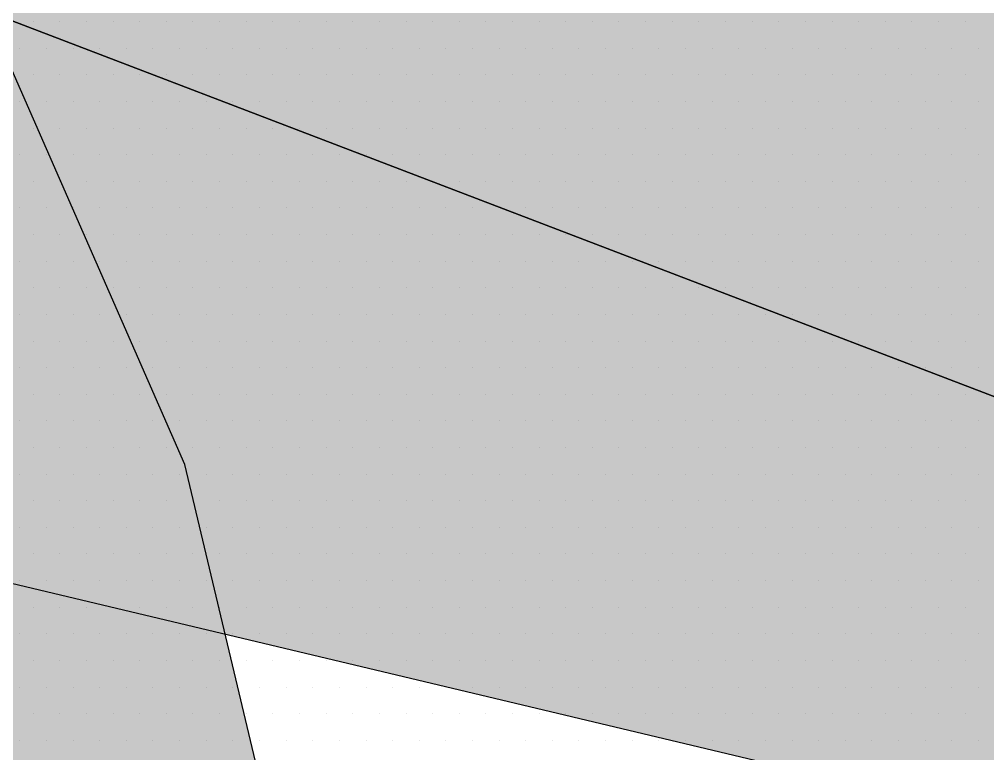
# Paper-space layout 'Layout1' of a CAD drawing. Extents: x -43 to 2298, y -18 to 768.
# Drawn here: x 1864.711 to 1866.713, y 30.213 to 31.731 of the extents above; entities that cross this region are included whole.
import ezdxf

# ---------------------------------------------------------------- set-up
doc = ezdxf.new("R2010")
doc.units = 0
doc.header["$LTSCALE"] = 2
doc.linetypes.add('CACHEX2', pattern=[0.75, 0.5, -0.25])
doc.layers.add('CARTOUCHE', color=7, linetype='Continuous')
doc.layers.add('LOGO', color=7, linetype='Continuous')

# ---------------------------------------------------------------- blocks, each defined once
blk = doc.blocks.new('A$C715108E3')
at = {"layer": 'LOGO', "color": 131}
for p, q in [((-4.929, -13.3309), (-4.929, -13.3309)), ((-4.8369, -13.3309), (-4.8369, -13.3309)), ((-4.7449, -13.3309), (-4.7449, -13.3309)), ((-4.6537, -13.3309), (-4.6537, -13.3309)), ((-4.562, -13.3309), (-4.562, -13.3309)), ((-4.47, -13.3309), (-4.47, -13.3309)), ((-4.3783, -13.3309), (-4.3783, -13.3309)), ((-4.2867, -13.3309), (-4.2867, -13.3309)), ((-4.1947, -13.3309), (-4.1947, -13.3309)), ((-4.1036, -13.3309), (-4.1036, -13.3309)), ((-4.0116, -13.3309), (-4.0116, -13.3309)), ((-3.9196, -13.3309), (-3.9196, -13.3309)), ((-3.8283, -13.3309), (-3.8283, -13.3309)), ((-3.7363, -13.3309), (-3.7363, -13.3309)), ((-3.6444, -13.3309), (-3.6444, -13.3309)), ((-3.5526, -13.3309), (-3.5526, -13.3309)), ((-3.4611, -13.3309), (-3.4611, -13.3309)), ((-3.3693, -13.3309), (-3.3693, -13.3309)), ((-3.2775, -13.3309), (-3.2775, -13.3309)), ((-3.186, -13.3309), (-3.186, -13.3309)), ((-3.0942, -13.3309), (-3.0942, -13.3309)), ((-3.0024, -13.3309), (-3.0024, -13.3309)), ((-2.9109, -13.3309), (-2.9109, -13.3309)), ((-2.8191, -13.3309), (-2.8191, -13.3309)), ((-2.727, -13.3309), (-2.727, -13.3309)), ((-2.6358, -13.3309), (-2.6358, -13.3309)), ((-2.5439, -13.3309), (-2.5439, -13.3309)), ((-2.4519, -13.3309), (-2.4519, -13.3309)), ((-2.3599, -13.3309), (-2.3599, -13.3309)), ((-2.2686, -13.3309), (-2.2686, -13.3309)), ((-2.1766, -13.3309), (-2.1766, -13.3309)), ((-2.085, -13.3309), (-2.085, -13.3309)), ((-1.9933, -13.3309), (-1.9933, -13.3309)), ((-1.9015, -13.3309), (-1.9015, -13.3309)), ((-1.8097, -13.3309), (-1.8097, -13.3309)), ((-1.7182, -13.3309), (-1.7182, -13.3309)), ((-4.9745, -13.4233), (-4.9745, -13.4233)), ((-4.8829, -13.4233), (-4.8829, -13.4233)), ((-4.7914, -13.4233), (-4.7914, -13.4233)), ((-4.6994, -13.4233), (-4.6994, -13.4233)), ((-4.6077, -13.4233), (-4.6077, -13.4233)), ((-4.5161, -13.4233), (-4.5161, -13.4233)), ((-4.4245, -13.4233), (-4.4245, -13.4233)), ((-4.3324, -13.4233), (-4.3324, -13.4233)), ((-4.2412, -13.4233), (-4.2412, -13.4233)), ((-4.1491, -13.4233), (-4.1491, -13.4233)), ((-4.0571, -13.4233), (-4.0571, -13.4233)), ((-3.9659, -13.4233), (-3.9659, -13.4233)), ((-3.8738, -13.4233), (-3.8738, -13.4233)), ((-3.782, -13.4233), (-3.782, -13.4233)), ((-3.6905, -13.4233), (-3.6905, -13.4233)), ((-3.5987, -13.4233), (-3.5987, -13.4233)), ((-3.5069, -13.4233), (-3.5069, -13.4233)), ((-3.415, -13.4233), (-3.415, -13.4233)), ((-3.3236, -13.4233), (-3.3236, -13.4233)), ((-3.2318, -13.4233), (-3.2318, -13.4233)), ((-3.1399, -13.4233), (-3.1399, -13.4233)), ((-3.0485, -13.4233), (-3.0485, -13.4233)), ((-2.9566, -13.4233), (-2.9566, -13.4233)), ((-2.8648, -13.4233), (-2.8648, -13.4233)), ((-2.7733, -13.4233), (-2.7733, -13.4233)), ((-2.6815, -13.4233), (-2.6815, -13.4233)), ((-2.5895, -13.4233), (-2.5895, -13.4233)), ((-2.4975, -13.4233), (-2.4975, -13.4233)), ((-2.4062, -13.4233), (-2.4062, -13.4233)), ((-2.3142, -13.4233), (-2.3142, -13.4233)), ((-2.2223, -13.4233), (-2.2223, -13.4233)), ((-2.1309, -13.4233), (-2.1309, -13.4233)), ((-2.0391, -13.4233), (-2.0391, -13.4233)), ((-1.9472, -13.4233), (-1.9472, -13.4233)), ((-1.8558, -13.4233), (-1.8558, -13.4233)), ((-1.7639, -13.4233), (-1.7639, -13.4233)), ((-1.6721, -13.4233), (-1.6721, -13.4233)), ((-4.929, -13.5146), (-4.929, -13.5146)), ((-4.8369, -13.5146), (-4.8369, -13.5146)), ((-4.7449, -13.5146), (-4.7449, -13.5146)), ((-4.6537, -13.5146), (-4.6537, -13.5146)), ((-4.562, -13.5146), (-4.562, -13.5146)), ((-4.47, -13.5146), (-4.47, -13.5146)), ((-4.3783, -13.5146), (-4.3783, -13.5146)), ((-4.2867, -13.5146), (-4.2867, -13.5146)), ((-4.1947, -13.5146), (-4.1947, -13.5146)), ((-4.1036, -13.5146), (-4.1036, -13.5146)), ((-4.0116, -13.5146), (-4.0116, -13.5146)), ((-3.9196, -13.5146), (-3.9196, -13.5146)), ((-3.8283, -13.5146), (-3.8283, -13.5146)), ((-3.7363, -13.5146), (-3.7363, -13.5146)), ((-3.6444, -13.5146), (-3.6444, -13.5146)), ((-3.5526, -13.5146), (-3.5526, -13.5146)), ((-3.4611, -13.5146), (-3.4611, -13.5146)), ((-3.3693, -13.5146), (-3.3693, -13.5146)), ((-3.2775, -13.5146), (-3.2775, -13.5146)), ((-3.186, -13.5146), (-3.186, -13.5146)), ((-3.0942, -13.5146), (-3.0942, -13.5146)), ((-3.0024, -13.5146), (-3.0024, -13.5146)), ((-2.9109, -13.5146), (-2.9109, -13.5146)), ((-2.8191, -13.5146), (-2.8191, -13.5146)), ((-2.727, -13.5146), (-2.727, -13.5146)), ((-2.6358, -13.5146), (-2.6358, -13.5146)), ((-2.5439, -13.5146), (-2.5439, -13.5146)), ((-2.4519, -13.5146), (-2.4519, -13.5146)), ((-2.3599, -13.5146), (-2.3599, -13.5146)), ((-2.2686, -13.5146), (-2.2686, -13.5146)), ((-2.1766, -13.5146), (-2.1766, -13.5146)), ((-2.085, -13.5146), (-2.085, -13.5146)), ((-1.9933, -13.5146), (-1.9933, -13.5146)), ((-1.9015, -13.5146), (-1.9015, -13.5146)), ((-1.8097, -13.5146), (-1.8097, -13.5146)), ((-1.7182, -13.5146), (-1.7182, -13.5146)), ((-4.9745, -13.6058), (-4.9745, -13.6058)), ((-4.8829, -13.6058), (-4.8829, -13.6058)), ((-4.7914, -13.6058), (-4.7914, -13.6058)), ((-4.6994, -13.6058), (-4.6994, -13.6058)), ((-4.6077, -13.6058), (-4.6077, -13.6058)), ((-4.5161, -13.6058), (-4.5161, -13.6058)), ((-4.4245, -13.6058), (-4.4245, -13.6058)), ((-4.3324, -13.6058), (-4.3324, -13.6058)), ((-4.2412, -13.6058), (-4.2412, -13.6058)), ((-4.1491, -13.6058), (-4.1491, -13.6058)), ((-4.0571, -13.6058), (-4.0571, -13.6058)), ((-3.9659, -13.6058), (-3.9659, -13.6058)), ((-3.8738, -13.6058), (-3.8738, -13.6058)), ((-3.782, -13.6058), (-3.782, -13.6058)), ((-3.6905, -13.6058), (-3.6905, -13.6058)), ((-3.5987, -13.6058), (-3.5987, -13.6058)), ((-3.5069, -13.6058), (-3.5069, -13.6058)), ((-3.415, -13.6058), (-3.415, -13.6058)), ((-3.3236, -13.6058), (-3.3236, -13.6058)), ((-3.2318, -13.6058), (-3.2318, -13.6058)), ((-3.1399, -13.6058), (-3.1399, -13.6058)), ((-3.0485, -13.6058), (-3.0485, -13.6058)), ((-2.9566, -13.6058), (-2.9566, -13.6058)), ((-2.8648, -13.6058), (-2.8648, -13.6058)), ((-2.7733, -13.6058), (-2.7733, -13.6058)), ((-2.6815, -13.6058), (-2.6815, -13.6058)), ((-2.5895, -13.6058), (-2.5895, -13.6058)), ((-2.4975, -13.6058), (-2.4975, -13.6058)), ((-2.4062, -13.6058), (-2.4062, -13.6058)), ((-2.3142, -13.6058), (-2.3142, -13.6058)), ((-2.2223, -13.6058), (-2.2223, -13.6058)), ((-2.1309, -13.6058), (-2.1309, -13.6058)), ((-2.0391, -13.6058), (-2.0391, -13.6058)), ((-1.9472, -13.6058), (-1.9472, -13.6058)), ((-1.8558, -13.6058), (-1.8558, -13.6058)), ((-1.7639, -13.6058), (-1.7639, -13.6058)), ((-1.6721, -13.6058), (-1.6721, -13.6058)), ((-4.929, -13.6984), (-4.929, -13.6984)), ((-4.8369, -13.6984), (-4.8369, -13.6984)), ((-4.7449, -13.6984), (-4.7449, -13.6984)), ((-4.6537, -13.6984), (-4.6537, -13.6984)), ((-4.562, -13.6984), (-4.562, -13.6984)), ((-4.47, -13.6984), (-4.47, -13.6984)), ((-4.3783, -13.6984), (-4.3783, -13.6984)), ((-4.2867, -13.6984), (-4.2867, -13.6984)), ((-4.1947, -13.6984), (-4.1947, -13.6984)), ((-4.1036, -13.6984), (-4.1036, -13.6984)), ((-4.0116, -13.6984), (-4.0116, -13.6984)), ((-3.9196, -13.6984), (-3.9196, -13.6984)), ((-3.8283, -13.6984), (-3.8283, -13.6984)), ((-3.7363, -13.6984), (-3.7363, -13.6984)), ((-3.6444, -13.6984), (-3.6444, -13.6984)), ((-3.5526, -13.6984), (-3.5526, -13.6984)), ((-3.4611, -13.6984), (-3.4611, -13.6984)), ((-3.3693, -13.6984), (-3.3693, -13.6984)), ((-3.2775, -13.6984), (-3.2775, -13.6984)), ((-3.186, -13.6984), (-3.186, -13.6984)), ((-3.0942, -13.6984), (-3.0942, -13.6984)), ((-3.0024, -13.6984), (-3.0024, -13.6984)), ((-2.9109, -13.6984), (-2.9109, -13.6984)), ((-2.8191, -13.6984), (-2.8191, -13.6984)), ((-2.727, -13.6984), (-2.727, -13.6984)), ((-2.6358, -13.6984), (-2.6358, -13.6984)), ((-2.5439, -13.6984), (-2.5439, -13.6984)), ((-2.4519, -13.6984), (-2.4519, -13.6984)), ((-2.3599, -13.6984), (-2.3599, -13.6984)), ((-2.2686, -13.6984), (-2.2686, -13.6984)), ((-2.1766, -13.6984), (-2.1766, -13.6984)), ((-2.085, -13.6984), (-2.085, -13.6984)), ((-1.9933, -13.6984), (-1.9933, -13.6984)), ((-1.9015, -13.6984), (-1.9015, -13.6984)), ((-1.8097, -13.6984), (-1.8097, -13.6984)), ((-1.7182, -13.6984), (-1.7182, -13.6984)), ((-4.9745, -13.7897), (-4.9745, -13.7897)), ((-4.8829, -13.7897), (-4.8829, -13.7897)), ((-4.7914, -13.7897), (-4.7914, -13.7897)), ((-4.6994, -13.7897), (-4.6994, -13.7897)), ((-4.6077, -13.7897), (-4.6077, -13.7897)), ((-4.5161, -13.7897), (-4.5161, -13.7897)), ((-4.4245, -13.7897), (-4.4245, -13.7897)), ((-4.3324, -13.7897), (-4.3324, -13.7897)), ((-4.2412, -13.7897), (-4.2412, -13.7897)), ((-4.1491, -13.7897), (-4.1491, -13.7897)), ((-4.0571, -13.7897), (-4.0571, -13.7897)), ((-3.9659, -13.7897), (-3.9659, -13.7897)), ((-3.8738, -13.7897), (-3.8738, -13.7897)), ((-3.782, -13.7897), (-3.782, -13.7897)), ((-3.6905, -13.7897), (-3.6905, -13.7897)), ((-3.5987, -13.7897), (-3.5987, -13.7897)), ((-3.5069, -13.7897), (-3.5069, -13.7897)), ((-3.415, -13.7897), (-3.415, -13.7897)), ((-3.3236, -13.7897), (-3.3236, -13.7897)), ((-3.2318, -13.7897), (-3.2318, -13.7897)), ((-3.1399, -13.7897), (-3.1399, -13.7897)), ((-3.0485, -13.7897), (-3.0485, -13.7897)), ((-2.9566, -13.7897), (-2.9566, -13.7897)), ((-2.8648, -13.7897), (-2.8648, -13.7897)), ((-2.7733, -13.7897), (-2.7733, -13.7897)), ((-2.6815, -13.7897), (-2.6815, -13.7897)), ((-2.5895, -13.7897), (-2.5895, -13.7897)), ((-2.4975, -13.7897), (-2.4975, -13.7897)), ((-2.4062, -13.7897), (-2.4062, -13.7897)), ((-2.3142, -13.7897), (-2.3142, -13.7897)), ((-2.2223, -13.7897), (-2.2223, -13.7897)), ((-2.1309, -13.7897), (-2.1309, -13.7897)), ((-2.0391, -13.7897), (-2.0391, -13.7897)), ((-1.9472, -13.7897), (-1.9472, -13.7897)), ((-1.8558, -13.7897), (-1.8558, -13.7897)), ((-1.7639, -13.7897), (-1.7639, -13.7897)), ((-1.6721, -13.7897), (-1.6721, -13.7897)), ((-4.929, -13.8809), (-4.929, -13.8809)), ((-4.8369, -13.8809), (-4.8369, -13.8809)), ((-4.7449, -13.8809), (-4.7449, -13.8809)), ((-4.6537, -13.8809), (-4.6537, -13.8809)), ((-4.562, -13.8809), (-4.562, -13.8809)), ((-4.47, -13.8809), (-4.47, -13.8809)), ((-4.3783, -13.8809), (-4.3783, -13.8809)), ((-4.2867, -13.8809), (-4.2867, -13.8809)), ((-4.1947, -13.8809), (-4.1947, -13.8809)), ((-4.1036, -13.8809), (-4.1036, -13.8809)), ((-4.0116, -13.8809), (-4.0116, -13.8809)), ((-3.9196, -13.8809), (-3.9196, -13.8809)), ((-3.8283, -13.8809), (-3.8283, -13.8809)), ((-3.7363, -13.8809), (-3.7363, -13.8809)), ((-3.6444, -13.8809), (-3.6444, -13.8809)), ((-3.5526, -13.8809), (-3.5526, -13.8809)), ((-3.4611, -13.8809), (-3.4611, -13.8809)), ((-3.3693, -13.8809), (-3.3693, -13.8809)), ((-3.2775, -13.8809), (-3.2775, -13.8809)), ((-3.186, -13.8809), (-3.186, -13.8809)), ((-3.0942, -13.8809), (-3.0942, -13.8809)), ((-3.0024, -13.8809), (-3.0024, -13.8809)), ((-2.9109, -13.8809), (-2.9109, -13.8809)), ((-2.8191, -13.8809), (-2.8191, -13.8809)), ((-2.727, -13.8809), (-2.727, -13.8809)), ((-2.6358, -13.8809), (-2.6358, -13.8809)), ((-2.5439, -13.8809), (-2.5439, -13.8809)), ((-2.4519, -13.8809), (-2.4519, -13.8809)), ((-2.3599, -13.8809), (-2.3599, -13.8809)), ((-2.2686, -13.8809), (-2.2686, -13.8809)), ((-2.1766, -13.8809), (-2.1766, -13.8809)), ((-2.085, -13.8809), (-2.085, -13.8809)), ((-1.9933, -13.8809), (-1.9933, -13.8809)), ((-1.9015, -13.8809), (-1.9015, -13.8809)), ((-1.8097, -13.8809), (-1.8097, -13.8809)), ((-1.7182, -13.8809), (-1.7182, -13.8809)), ((-4.9745, -13.9735), (-4.9745, -13.9735)), ((-4.8829, -13.9735), (-4.8829, -13.9735)), ((-4.7914, -13.9735), (-4.7914, -13.9735)), ((-4.6994, -13.9735), (-4.6994, -13.9735)), ((-4.6077, -13.9735), (-4.6077, -13.9735)), ((-4.5161, -13.9735), (-4.5161, -13.9735)), ((-4.4245, -13.9735), (-4.4245, -13.9735)), ((-4.3324, -13.9735), (-4.3324, -13.9735)), ((-4.2412, -13.9735), (-4.2412, -13.9735)), ((-4.1491, -13.9735), (-4.1491, -13.9735)), ((-4.0571, -13.9735), (-4.0571, -13.9735)), ((-3.9659, -13.9735), (-3.9659, -13.9735)), ((-3.8738, -13.9735), (-3.8738, -13.9735)), ((-3.782, -13.9735), (-3.782, -13.9735)), ((-3.6905, -13.9735), (-3.6905, -13.9735)), ((-3.5987, -13.9735), (-3.5987, -13.9735)), ((-3.5069, -13.9735), (-3.5069, -13.9735)), ((-3.415, -13.9735), (-3.415, -13.9735)), ((-3.3236, -13.9735), (-3.3236, -13.9735)), ((-3.2318, -13.9735), (-3.2318, -13.9735)), ((-3.1399, -13.9735), (-3.1399, -13.9735)), ((-3.0485, -13.9735), (-3.0485, -13.9735)), ((-2.9566, -13.9735), (-2.9566, -13.9735)), ((-2.8648, -13.9735), (-2.8648, -13.9735)), ((-2.7733, -13.9735), (-2.7733, -13.9735)), ((-2.6815, -13.9735), (-2.6815, -13.9735)), ((-2.5895, -13.9735), (-2.5895, -13.9735)), ((-2.4975, -13.9735), (-2.4975, -13.9735)), ((-2.4062, -13.9735), (-2.4062, -13.9735)), ((-2.3142, -13.9735), (-2.3142, -13.9735)), ((-2.2223, -13.9735), (-2.2223, -13.9735)), ((-2.1309, -13.9735), (-2.1309, -13.9735)), ((-2.0391, -13.9735), (-2.0391, -13.9735)), ((-1.9472, -13.9735), (-1.9472, -13.9735)), ((-1.8558, -13.9735), (-1.8558, -13.9735)), ((-1.7639, -13.9735), (-1.7639, -13.9735)), ((-1.6721, -13.9735), (-1.6721, -13.9735)), ((-4.929, -14.065), (-4.929, -14.065)), ((-4.8369, -14.065), (-4.8369, -14.065)), ((-4.7449, -14.065), (-4.7449, -14.065)), ((-4.6537, -14.065), (-4.6537, -14.065)), ((-4.562, -14.065), (-4.562, -14.065)), ((-4.47, -14.065), (-4.47, -14.065)), ((-4.3783, -14.065), (-4.3783, -14.065)), ((-4.2867, -14.065), (-4.2867, -14.065)), ((-4.1947, -14.065), (-4.1947, -14.065)), ((-4.1036, -14.065), (-4.1036, -14.065)), ((-4.0116, -14.065), (-4.0116, -14.065)), ((-3.9196, -14.065), (-3.9196, -14.065)), ((-3.8283, -14.065), (-3.8283, -14.065)), ((-3.7363, -14.065), (-3.7363, -14.065)), ((-3.6444, -14.065), (-3.6444, -14.065)), ((-3.5526, -14.065), (-3.5526, -14.065)), ((-3.4611, -14.065), (-3.4611, -14.065)), ((-3.3693, -14.065), (-3.3693, -14.065)), ((-3.2775, -14.065), (-3.2775, -14.065)), ((-3.186, -14.065), (-3.186, -14.065)), ((-3.0942, -14.065), (-3.0942, -14.065)), ((-3.0024, -14.065), (-3.0024, -14.065)), ((-2.9109, -14.065), (-2.9109, -14.065)), ((-2.8191, -14.065), (-2.8191, -14.065)), ((-2.727, -14.065), (-2.727, -14.065)), ((-2.6358, -14.065), (-2.6358, -14.065)), ((-2.5439, -14.065), (-2.5439, -14.065)), ((-2.4519, -14.065), (-2.4519, -14.065)), ((-2.3599, -14.065), (-2.3599, -14.065)), ((-2.2686, -14.065), (-2.2686, -14.065)), ((-2.1766, -14.065), (-2.1766, -14.065)), ((-2.085, -14.065), (-2.085, -14.065)), ((-1.9933, -14.065), (-1.9933, -14.065)), ((-1.9015, -14.065), (-1.9015, -14.065)), ((-1.8097, -14.065), (-1.8097, -14.065)), ((-1.7182, -14.065), (-1.7182, -14.065)), ((-4.9745, -14.1574), (-4.9745, -14.1574)), ((-4.8829, -14.1574), (-4.8829, -14.1574)), ((-4.7914, -14.1574), (-4.7914, -14.1574)), ((-4.6994, -14.1574), (-4.6994, -14.1574)), ((-4.6077, -14.1574), (-4.6077, -14.1574)), ((-4.5161, -14.1574), (-4.5161, -14.1574)), ((-4.4245, -14.1574), (-4.4245, -14.1574)), ((-4.3324, -14.1574), (-4.3324, -14.1574)), ((-4.2412, -14.1574), (-4.2412, -14.1574)), ((-4.1491, -14.1574), (-4.1491, -14.1574)), ((-4.0571, -14.1574), (-4.0571, -14.1574)), ((-3.9659, -14.1574), (-3.9659, -14.1574)), ((-3.8738, -14.1574), (-3.8738, -14.1574)), ((-3.782, -14.1574), (-3.782, -14.1574)), ((-3.6905, -14.1574), (-3.6905, -14.1574)), ((-3.5987, -14.1574), (-3.5987, -14.1574)), ((-3.5069, -14.1574), (-3.5069, -14.1574)), ((-3.415, -14.1574), (-3.415, -14.1574)), ((-3.3236, -14.1574), (-3.3236, -14.1574)), ((-3.2318, -14.1574), (-3.2318, -14.1574)), ((-3.1399, -14.1574), (-3.1399, -14.1574)), ((-3.0485, -14.1574), (-3.0485, -14.1574)), ((-2.9566, -14.1574), (-2.9566, -14.1574)), ((-2.8648, -14.1574), (-2.8648, -14.1574)), ((-2.7733, -14.1574), (-2.7733, -14.1574)), ((-2.6815, -14.1574), (-2.6815, -14.1574)), ((-2.5895, -14.1574), (-2.5895, -14.1574)), ((-2.4975, -14.1574), (-2.4975, -14.1574)), ((-2.4062, -14.1574), (-2.4062, -14.1574)), ((-2.3142, -14.1574), (-2.3142, -14.1574)), ((-2.2223, -14.1574), (-2.2223, -14.1574)), ((-2.1309, -14.1574), (-2.1309, -14.1574)), ((-2.0391, -14.1574), (-2.0391, -14.1574)), ((-1.9472, -14.1574), (-1.9472, -14.1574)), ((-1.8558, -14.1574), (-1.8558, -14.1574)), ((-1.7639, -14.1574), (-1.7639, -14.1574)), ((-1.6721, -14.1574), (-1.6721, -14.1574)), ((-4.929, -14.2488), (-4.929, -14.2488)), ((-4.8369, -14.2488), (-4.8369, -14.2488)), ((-4.7449, -14.2488), (-4.7449, -14.2488)), ((-4.6537, -14.2488), (-4.6537, -14.2488)), ((-4.562, -14.2488), (-4.562, -14.2488)), ((-4.47, -14.2488), (-4.47, -14.2488)), ((-4.3783, -14.2488), (-4.3783, -14.2488)), ((-4.2867, -14.2488), (-4.2867, -14.2488)), ((-4.1947, -14.2488), (-4.1947, -14.2488)), ((-4.1036, -14.2488), (-4.1036, -14.2488)), ((-4.0116, -14.2488), (-4.0116, -14.2488)), ((-3.9196, -14.2488), (-3.9196, -14.2488)), ((-3.8283, -14.2488), (-3.8283, -14.2488)), ((-3.7363, -14.2488), (-3.7363, -14.2488)), ((-3.6444, -14.2488), (-3.6444, -14.2488)), ((-3.5526, -14.2488), (-3.5526, -14.2488)), ((-3.4611, -14.2488), (-3.4611, -14.2488)), ((-3.3693, -14.2488), (-3.3693, -14.2488)), ((-3.2775, -14.2488), (-3.2775, -14.2488)), ((-3.186, -14.2488), (-3.186, -14.2488)), ((-3.0942, -14.2488), (-3.0942, -14.2488)), ((-3.0024, -14.2488), (-3.0024, -14.2488)), ((-2.9109, -14.2488), (-2.9109, -14.2488)), ((-2.8191, -14.2488), (-2.8191, -14.2488)), ((-2.727, -14.2488), (-2.727, -14.2488)), ((-2.6358, -14.2488), (-2.6358, -14.2488)), ((-2.5439, -14.2488), (-2.5439, -14.2488)), ((-2.4519, -14.2488), (-2.4519, -14.2488)), ((-2.3599, -14.2488), (-2.3599, -14.2488)), ((-2.2686, -14.2488), (-2.2686, -14.2488)), ((-2.1766, -14.2488), (-2.1766, -14.2488)), ((-2.085, -14.2488), (-2.085, -14.2488)), ((-1.9933, -14.2488), (-1.9933, -14.2488)), ((-1.9015, -14.2488), (-1.9015, -14.2488)), ((-1.8097, -14.2488), (-1.8097, -14.2488)), ((-1.7182, -14.2488), (-1.7182, -14.2488)), ((-4.9745, -14.3401), (-4.9745, -14.3401)), ((-4.8829, -14.3401), (-4.8829, -14.3401)), ((-4.7914, -14.3401), (-4.7914, -14.3401)), ((-4.6994, -14.3401), (-4.6994, -14.3401)), ((-4.6077, -14.3401), (-4.6077, -14.3401)), ((-4.5161, -14.3401), (-4.5161, -14.3401)), ((-4.4245, -14.3401), (-4.4245, -14.3401)), ((-4.3324, -14.3401), (-4.3324, -14.3401)), ((-4.2412, -14.3401), (-4.2412, -14.3401)), ((-4.1491, -14.3401), (-4.1491, -14.3401)), ((-4.0571, -14.3401), (-4.0571, -14.3401)), ((-3.9659, -14.3401), (-3.9659, -14.3401)), ((-3.8738, -14.3401), (-3.8738, -14.3401)), ((-3.782, -14.3401), (-3.782, -14.3401)), ((-3.6905, -14.3401), (-3.6905, -14.3401)), ((-3.5987, -14.3401), (-3.5987, -14.3401)), ((-3.5069, -14.3401), (-3.5069, -14.3401)), ((-3.415, -14.3401), (-3.415, -14.3401)), ((-3.3236, -14.3401), (-3.3236, -14.3401)), ((-3.2318, -14.3401), (-3.2318, -14.3401)), ((-3.1399, -14.3401), (-3.1399, -14.3401)), ((-3.0485, -14.3401), (-3.0485, -14.3401)), ((-2.9566, -14.3401), (-2.9566, -14.3401)), ((-2.8648, -14.3401), (-2.8648, -14.3401)), ((-2.7733, -14.3401), (-2.7733, -14.3401)), ((-2.6815, -14.3401), (-2.6815, -14.3401)), ((-2.5895, -14.3401), (-2.5895, -14.3401)), ((-2.4975, -14.3401), (-2.4975, -14.3401)), ((-2.4062, -14.3401), (-2.4062, -14.3401)), ((-2.3142, -14.3401), (-2.3142, -14.3401)), ((-2.2223, -14.3401), (-2.2223, -14.3401)), ((-2.1309, -14.3401), (-2.1309, -14.3401)), ((-2.0391, -14.3401), (-2.0391, -14.3401)), ((-1.9472, -14.3401), (-1.9472, -14.3401)), ((-1.8558, -14.3401), (-1.8558, -14.3401)), ((-1.7639, -14.3401), (-1.7639, -14.3401)), ((-1.6721, -14.3401), (-1.6721, -14.3401)), ((-4.929, -14.4325), (-4.929, -14.4325)), ((-4.8369, -14.4325), (-4.8369, -14.4325)), ((-4.7449, -14.4325), (-4.7449, -14.4325)), ((-4.6537, -14.4325), (-4.6537, -14.4325)), ((-4.562, -14.4325), (-4.562, -14.4325)), ((-4.47, -14.4325), (-4.47, -14.4325)), ((-4.3783, -14.4325), (-4.3783, -14.4325)), ((-4.2867, -14.4325), (-4.2867, -14.4325)), ((-4.1947, -14.4325), (-4.1947, -14.4325)), ((-4.1036, -14.4325), (-4.1036, -14.4325)), ((-4.0116, -14.4325), (-4.0116, -14.4325)), ((-3.9196, -14.4325), (-3.9196, -14.4325)), ((-3.8283, -14.4325), (-3.8283, -14.4325)), ((-3.7363, -14.4325), (-3.7363, -14.4325)), ((-3.6444, -14.4325), (-3.6444, -14.4325)), ((-3.5526, -14.4325), (-3.5526, -14.4325)), ((-3.4611, -14.4325), (-3.4611, -14.4325)), ((-3.3693, -14.4325), (-3.3693, -14.4325)), ((-3.2775, -14.4325), (-3.2775, -14.4325)), ((-3.186, -14.4325), (-3.186, -14.4325)), ((-3.0942, -14.4325), (-3.0942, -14.4325)), ((-3.0024, -14.4325), (-3.0024, -14.4325)), ((-2.9109, -14.4325), (-2.9109, -14.4325)), ((-2.8191, -14.4325), (-2.8191, -14.4325)), ((-2.727, -14.4325), (-2.727, -14.4325)), ((-2.6358, -14.4325), (-2.6358, -14.4325)), ((-2.5439, -14.4325), (-2.5439, -14.4325)), ((-2.4519, -14.4325), (-2.4519, -14.4325)), ((-2.3599, -14.4325), (-2.3599, -14.4325)), ((-2.2686, -14.4325), (-2.2686, -14.4325)), ((-2.1766, -14.4325), (-2.1766, -14.4325)), ((-2.085, -14.4325), (-2.085, -14.4325)), ((-1.9933, -14.4325), (-1.9933, -14.4325)), ((-1.9015, -14.4325), (-1.9015, -14.4325)), ((-1.8097, -14.4325), (-1.8097, -14.4325)), ((-1.7182, -14.4325), (-1.7182, -14.4325)), ((-4.9745, -14.5238), (-4.9745, -14.5238)), ((-4.8829, -14.5238), (-4.8829, -14.5238)), ((-4.7914, -14.5238), (-4.7914, -14.5238)), ((-4.6994, -14.5238), (-4.6994, -14.5238)), ((-4.6077, -14.5238), (-4.6077, -14.5238)), ((-4.5161, -14.5238), (-4.5161, -14.5238)), ((-4.4245, -14.5238), (-4.4245, -14.5238)), ((-4.3324, -14.5238), (-4.3324, -14.5238)), ((-4.2412, -14.5238), (-4.2412, -14.5238)), ((-4.1491, -14.5238), (-4.1491, -14.5238)), ((-4.0571, -14.5238), (-4.0571, -14.5238)), ((-3.9659, -14.5238), (-3.9659, -14.5238)), ((-3.8738, -14.5238), (-3.8738, -14.5238)), ((-3.782, -14.5238), (-3.782, -14.5238)), ((-3.6905, -14.5238), (-3.6905, -14.5238)), ((-3.5987, -14.5238), (-3.5987, -14.5238)), ((-3.5069, -14.5238), (-3.5069, -14.5238)), ((-3.415, -14.5238), (-3.415, -14.5238)), ((-3.3236, -14.5238), (-3.3236, -14.5238)), ((-3.2318, -14.5238), (-3.2318, -14.5238)), ((-3.1399, -14.5238), (-3.1399, -14.5238)), ((-3.0485, -14.5238), (-3.0485, -14.5238)), ((-2.9566, -14.5238), (-2.9566, -14.5238)), ((-2.8648, -14.5238), (-2.8648, -14.5238)), ((-2.7733, -14.5238), (-2.7733, -14.5238)), ((-2.6815, -14.5238), (-2.6815, -14.5238)), ((-2.5895, -14.5238), (-2.5895, -14.5238)), ((-2.4975, -14.5238), (-2.4975, -14.5238)), ((-2.4062, -14.5238), (-2.4062, -14.5238)), ((-2.3142, -14.5238), (-2.3142, -14.5238)), ((-2.2223, -14.5238), (-2.2223, -14.5238)), ((-2.1309, -14.5238), (-2.1309, -14.5238)), ((-2.0391, -14.5238), (-2.0391, -14.5238)), ((-1.9472, -14.5238), (-1.9472, -14.5238)), ((-1.8558, -14.5238), (-1.8558, -14.5238)), ((-1.7639, -14.5238), (-1.7639, -14.5238)), ((-1.6721, -14.5238), (-1.6721, -14.5238)), ((-4.929, -14.6152), (-4.929, -14.6152)), ((-4.8369, -14.6152), (-4.8369, -14.6152)), ((-4.7449, -14.6152), (-4.7449, -14.6152)), ((-4.6537, -14.6152), (-4.6537, -14.6152)), ((-4.562, -14.6152), (-4.562, -14.6152)), ((-4.47, -14.6152), (-4.47, -14.6152)), ((-4.3783, -14.6152), (-4.3783, -14.6152)), ((-4.2867, -14.6152), (-4.2867, -14.6152)), ((-4.1947, -14.6152), (-4.1947, -14.6152)), ((-4.1036, -14.6152), (-4.1036, -14.6152)), ((-4.0116, -14.6152), (-4.0116, -14.6152)), ((-3.9196, -14.6152), (-3.9196, -14.6152)), ((-3.8283, -14.6152), (-3.8283, -14.6152)), ((-3.7363, -14.6152), (-3.7363, -14.6152)), ((-3.6444, -14.6152), (-3.6444, -14.6152)), ((-3.5526, -14.6152), (-3.5526, -14.6152)), ((-3.4611, -14.6152), (-3.4611, -14.6152)), ((-3.3693, -14.6152), (-3.3693, -14.6152)), ((-3.2775, -14.6152), (-3.2775, -14.6152)), ((-3.186, -14.6152), (-3.186, -14.6152)), ((-3.0942, -14.6152), (-3.0942, -14.6152)), ((-3.0024, -14.6152), (-3.0024, -14.6152)), ((-2.9109, -14.6152), (-2.9109, -14.6152)), ((-2.8191, -14.6152), (-2.8191, -14.6152)), ((-2.727, -14.6152), (-2.727, -14.6152)), ((-2.6358, -14.6152), (-2.6358, -14.6152)), ((-2.5439, -14.6152), (-2.5439, -14.6152)), ((-2.4519, -14.6152), (-2.4519, -14.6152)), ((-2.3599, -14.6152), (-2.3599, -14.6152)), ((-2.2686, -14.6152), (-2.2686, -14.6152)), ((-2.1766, -14.6152), (-2.1766, -14.6152)), ((-2.085, -14.6152), (-2.085, -14.6152)), ((-1.9933, -14.6152), (-1.9933, -14.6152)), ((-1.9015, -14.6152), (-1.9015, -14.6152)), ((-1.8097, -14.6152), (-1.8097, -14.6152)), ((-1.7182, -14.6152), (-1.7182, -14.6152)), ((-4.9745, -14.7076), (-4.9745, -14.7076)), ((-4.8829, -14.7076), (-4.8829, -14.7076)), ((-4.7914, -14.7076), (-4.7914, -14.7076)), ((-4.6994, -14.7076), (-4.6994, -14.7076)), ((-4.6077, -14.7076), (-4.6077, -14.7076)), ((-4.5161, -14.7076), (-4.5161, -14.7076)), ((-4.4245, -14.7076), (-4.4245, -14.7076)), ((-4.3324, -14.7076), (-4.3324, -14.7076)), ((-4.2412, -14.7076), (-4.2412, -14.7076)), ((-4.1491, -14.7076), (-4.1491, -14.7076)), ((-4.0571, -14.7076), (-4.0571, -14.7076)), ((-3.9659, -14.7076), (-3.9659, -14.7076)), ((-3.8738, -14.7076), (-3.8738, -14.7076)), ((-3.782, -14.7076), (-3.782, -14.7076)), ((-3.6905, -14.7076), (-3.6905, -14.7076)), ((-3.5987, -14.7076), (-3.5987, -14.7076)), ((-3.5069, -14.7076), (-3.5069, -14.7076)), ((-3.415, -14.7076), (-3.415, -14.7076)), ((-3.3236, -14.7076), (-3.3236, -14.7076)), ((-3.2318, -14.7076), (-3.2318, -14.7076)), ((-3.1399, -14.7076), (-3.1399, -14.7076)), ((-3.0485, -14.7076), (-3.0485, -14.7076)), ((-2.9566, -14.7076), (-2.9566, -14.7076)), ((-2.8648, -14.7076), (-2.8648, -14.7076)), ((-2.7733, -14.7076), (-2.7733, -14.7076)), ((-2.6815, -14.7076), (-2.6815, -14.7076)), ((-2.5895, -14.7076), (-2.5895, -14.7076)), ((-2.4975, -14.7076), (-2.4975, -14.7076)), ((-2.4062, -14.7076), (-2.4062, -14.7076)), ((-2.3142, -14.7076), (-2.3142, -14.7076)), ((-2.2223, -14.7076), (-2.2223, -14.7076)), ((-2.1309, -14.7076), (-2.1309, -14.7076)), ((-2.0391, -14.7076), (-2.0391, -14.7076)), ((-1.9472, -14.7076), (-1.9472, -14.7076)), ((-1.8558, -14.7076), (-1.8558, -14.7076)), ((-1.7639, -14.7076), (-1.7639, -14.7076)), ((-1.6721, -14.7076), (-1.6721, -14.7076)), ((-4.929, -14.7991), (-4.929, -14.7991)), ((-4.8369, -14.7991), (-4.8369, -14.7991)), ((-4.7449, -14.7991), (-4.7449, -14.7991)), ((-4.6537, -14.7991), (-4.6537, -14.7991)), ((-4.562, -14.7991), (-4.562, -14.7991)), ((-4.47, -14.7991), (-4.47, -14.7991)), ((-4.3783, -14.7991), (-4.3783, -14.7991)), ((-4.2867, -14.7991), (-4.2867, -14.7991)), ((-4.1947, -14.7991), (-4.1947, -14.7991)), ((-4.1036, -14.7991), (-4.1036, -14.7991)), ((-4.0116, -14.7991), (-4.0116, -14.7991)), ((-3.9196, -14.7991), (-3.9196, -14.7991)), ((-3.8283, -14.7991), (-3.8283, -14.7991)), ((-3.7363, -14.7991), (-3.7363, -14.7991)), ((-3.6444, -14.7991), (-3.6444, -14.7991)), ((-3.5526, -14.7991), (-3.5526, -14.7991)), ((-3.4611, -14.7991), (-3.4611, -14.7991)), ((-3.3693, -14.7991), (-3.3693, -14.7991)), ((-3.2775, -14.7991), (-3.2775, -14.7991)), ((-3.186, -14.7991), (-3.186, -14.7991)), ((-3.0942, -14.7991), (-3.0942, -14.7991)), ((-3.0024, -14.7991), (-3.0024, -14.7991)), ((-2.9109, -14.7991), (-2.9109, -14.7991)), ((-2.8191, -14.7991), (-2.8191, -14.7991)), ((-2.727, -14.7991), (-2.727, -14.7991)), ((-2.6358, -14.7991), (-2.6358, -14.7991)), ((-2.5439, -14.7991), (-2.5439, -14.7991)), ((-2.4519, -14.7991), (-2.4519, -14.7991)), ((-2.3599, -14.7991), (-2.3599, -14.7991)), ((-2.2686, -14.7991), (-2.2686, -14.7991)), ((-2.1766, -14.7991), (-2.1766, -14.7991)), ((-2.085, -14.7991), (-2.085, -14.7991)), ((-1.9933, -14.7991), (-1.9933, -14.7991)), ((-1.9015, -14.7991), (-1.9015, -14.7991)), ((-1.8097, -14.7991), (-1.8097, -14.7991)), ((-1.7182, -14.7991), (-1.7182, -14.7991)), ((-4.9745, -14.8905), (-4.9745, -14.8905)), ((-4.8829, -14.8905), (-4.8829, -14.8905)), ((-4.7914, -14.8905), (-4.7914, -14.8905)), ((-4.6994, -14.8905), (-4.6994, -14.8905)), ((-4.6077, -14.8905), (-4.6077, -14.8905)), ((-4.5161, -14.8905), (-4.5161, -14.8905)), ((-4.4245, -14.8905), (-4.4245, -14.8905)), ((-4.3324, -14.8905), (-4.3324, -14.8905)), ((-4.2412, -14.8905), (-4.2412, -14.8905)), ((-4.1491, -14.8905), (-4.1491, -14.8905)), ((-4.0571, -14.8905), (-4.0571, -14.8905)), ((-3.9659, -14.8905), (-3.9659, -14.8905)), ((-3.8738, -14.8905), (-3.8738, -14.8905)), ((-3.782, -14.8905), (-3.782, -14.8905)), ((-3.6905, -14.8905), (-3.6905, -14.8905)), ((-3.5987, -14.8905), (-3.5987, -14.8905)), ((-3.5069, -14.8905), (-3.5069, -14.8905)), ((-3.415, -14.8905), (-3.415, -14.8905)), ((-3.3236, -14.8905), (-3.3236, -14.8905)), ((-3.2318, -14.8905), (-3.2318, -14.8905)), ((-3.1399, -14.8905), (-3.1399, -14.8905)), ((-3.0485, -14.8905), (-3.0485, -14.8905)), ((-2.9566, -14.8905), (-2.9566, -14.8905)), ((-2.8648, -14.8905), (-2.8648, -14.8905)), ((-2.7733, -14.8905), (-2.7733, -14.8905)), ((-2.6815, -14.8905), (-2.6815, -14.8905)), ((-2.5895, -14.8905), (-2.5895, -14.8905)), ((-2.4975, -14.8905), (-2.4975, -14.8905)), ((-2.4062, -14.8905), (-2.4062, -14.8905)), ((-2.3142, -14.8905), (-2.3142, -14.8905)), ((-2.2223, -14.8905), (-2.2223, -14.8905)), ((-2.1309, -14.8905), (-2.1309, -14.8905)), ((-2.0391, -14.8905), (-2.0391, -14.8905)), ((-1.9472, -14.8905), (-1.9472, -14.8905)), ((-1.8558, -14.8905), (-1.8558, -14.8905)), ((-1.7639, -14.8905), (-1.7639, -14.8905)), ((-1.6721, -14.8905), (-1.6721, -14.8905)), ((-4.929, -14.9827), (-4.929, -14.9827)), ((-4.8369, -14.9827), (-4.8369, -14.9827)), ((-4.7449, -14.9827), (-4.7449, -14.9827)), ((-4.6537, -14.9827), (-4.6537, -14.9827)), ((-4.562, -14.9827), (-4.562, -14.9827)), ((-4.47, -14.9827), (-4.47, -14.9827)), ((-4.3783, -14.9827), (-4.3783, -14.9827)), ((-4.2867, -14.9827), (-4.2867, -14.9827)), ((-4.1947, -14.9827), (-4.1947, -14.9827)), ((-4.1036, -14.9827), (-4.1036, -14.9827)), ((-4.0116, -14.9827), (-4.0116, -14.9827)), ((-3.9196, -14.9827), (-3.9196, -14.9827)), ((-3.8283, -14.9827), (-3.8283, -14.9827)), ((-3.7363, -14.9827), (-3.7363, -14.9827)), ((-3.6444, -14.9827), (-3.6444, -14.9827)), ((-3.5526, -14.9827), (-3.5526, -14.9827)), ((-3.4611, -14.9827), (-3.4611, -14.9827)), ((-3.3693, -14.9827), (-3.3693, -14.9827)), ((-3.2775, -14.9827), (-3.2775, -14.9827)), ((-3.186, -14.9827), (-3.186, -14.9827)), ((-3.0942, -14.9827), (-3.0942, -14.9827)), ((-3.0024, -14.9827), (-3.0024, -14.9827)), ((-2.9109, -14.9827), (-2.9109, -14.9827)), ((-2.8191, -14.9827), (-2.8191, -14.9827)), ((-2.727, -14.9827), (-2.727, -14.9827)), ((-2.6358, -14.9827), (-2.6358, -14.9827)), ((-2.5439, -14.9827), (-2.5439, -14.9827)), ((-2.4519, -14.9827), (-2.4519, -14.9827)), ((-2.3599, -14.9827), (-2.3599, -14.9827)), ((-2.2686, -14.9827), (-2.2686, -14.9827)), ((-2.1766, -14.9827), (-2.1766, -14.9827)), ((-2.085, -14.9827), (-2.085, -14.9827)), ((-1.9933, -14.9827), (-1.9933, -14.9827)), ((-1.9015, -14.9827), (-1.9015, -14.9827)), ((-1.8097, -14.9827), (-1.8097, -14.9827)), ((-1.7182, -14.9827), (-1.7182, -14.9827)), ((-4.9745, -15.0742), (-4.9745, -15.0742)), ((-4.8829, -15.0742), (-4.8829, -15.0742)), ((-4.7914, -15.0742), (-4.7914, -15.0742)), ((-4.6994, -15.0742), (-4.6994, -15.0742)), ((-4.6077, -15.0742), (-4.6077, -15.0742)), ((-4.5161, -15.0742), (-4.5161, -15.0742)), ((-4.4245, -15.0742), (-4.4245, -15.0742)), ((-4.3324, -15.0742), (-4.3324, -15.0742)), ((-4.2412, -15.0742), (-4.2412, -15.0742)), ((-4.1491, -15.0742), (-4.1491, -15.0742)), ((-4.0571, -15.0742), (-4.0571, -15.0742)), ((-3.9659, -15.0742), (-3.9659, -15.0742)), ((-3.8738, -15.0742), (-3.8738, -15.0742)), ((-3.782, -15.0742), (-3.782, -15.0742)), ((-3.6905, -15.0742), (-3.6905, -15.0742)), ((-3.5987, -15.0742), (-3.5987, -15.0742)), ((-3.5069, -15.0742), (-3.5069, -15.0742)), ((-3.415, -15.0742), (-3.415, -15.0742)), ((-3.3236, -15.0742), (-3.3236, -15.0742)), ((-3.2318, -15.0742), (-3.2318, -15.0742)), ((-3.1399, -15.0742), (-3.1399, -15.0742)), ((-3.0485, -15.0742), (-3.0485, -15.0742)), ((-2.9566, -15.0742), (-2.9566, -15.0742)), ((-2.8648, -15.0742), (-2.8648, -15.0742)), ((-2.7733, -15.0742), (-2.7733, -15.0742)), ((-2.6815, -15.0742), (-2.6815, -15.0742)), ((-2.5895, -15.0742), (-2.5895, -15.0742)), ((-2.4975, -15.0742), (-2.4975, -15.0742)), ((-2.4062, -15.0742), (-2.4062, -15.0742)), ((-2.3142, -15.0742), (-2.3142, -15.0742)), ((-2.2223, -15.0742), (-2.2223, -15.0742)), ((-2.1309, -15.0742), (-2.1309, -15.0742)), ((-2.0391, -15.0742), (-2.0391, -15.0742)), ((-1.9472, -15.0742), (-1.9472, -15.0742)), ((-1.8558, -15.0742), (-1.8558, -15.0742)), ((-1.7639, -15.0742), (-1.7639, -15.0742)), ((-1.6721, -15.0742), (-1.6721, -15.0742)), ((-4.929, -15.1655), (-4.929, -15.1655)), ((-4.8369, -15.1655), (-4.8369, -15.1655)), ((-4.7449, -15.1655), (-4.7449, -15.1655)), ((-4.6537, -15.1655), (-4.6537, -15.1655)), ((-4.562, -15.1655), (-4.562, -15.1655)), ((-4.47, -15.1655), (-4.47, -15.1655)), ((-4.3783, -15.1655), (-4.3783, -15.1655)), ((-4.2867, -15.1655), (-4.2867, -15.1655)), ((-4.1947, -15.1655), (-4.1947, -15.1655)), ((-4.1036, -15.1655), (-4.1036, -15.1655)), ((-4.0116, -15.1655), (-4.0116, -15.1655)), ((-3.9196, -15.1655), (-3.9196, -15.1655)), ((-3.8283, -15.1655), (-3.8283, -15.1655)), ((-3.7363, -15.1655), (-3.7363, -15.1655)), ((-3.6444, -15.1655), (-3.6444, -15.1655)), ((-3.5526, -15.1655), (-3.5526, -15.1655)), ((-3.4611, -15.1655), (-3.4611, -15.1655)), ((-3.3693, -15.1655), (-3.3693, -15.1655)), ((-3.2775, -15.1655), (-3.2775, -15.1655)), ((-3.186, -15.1655), (-3.186, -15.1655)), ((-3.0942, -15.1655), (-3.0942, -15.1655)), ((-3.0024, -15.1655), (-3.0024, -15.1655)), ((-2.9109, -15.1655), (-2.9109, -15.1655)), ((-2.8191, -15.1655), (-2.8191, -15.1655)), ((-2.727, -15.1655), (-2.727, -15.1655)), ((-2.6358, -15.1655), (-2.6358, -15.1655)), ((-2.5439, -15.1655), (-2.5439, -15.1655)), ((-2.4519, -15.1655), (-2.4519, -15.1655)), ((-2.3599, -15.1655), (-2.3599, -15.1655)), ((-2.2686, -15.1655), (-2.2686, -15.1655)), ((-2.1766, -15.1655), (-2.1766, -15.1655)), ((-2.085, -15.1655), (-2.085, -15.1655)), ((-1.9933, -15.1655), (-1.9933, -15.1655)), ((-1.9015, -15.1655), (-1.9015, -15.1655)), ((-1.8097, -15.1655), (-1.8097, -15.1655)), ((-1.7182, -15.1655), (-1.7182, -15.1655)), ((-4.9745, -15.2579), (-4.9745, -15.2579)), ((-4.8829, -15.2579), (-4.8829, -15.2579)), ((-4.7914, -15.2579), (-4.7914, -15.2579)), ((-4.6994, -15.2579), (-4.6994, -15.2579)), ((-4.6077, -15.2579), (-4.6077, -15.2579)), ((-4.5161, -15.2579), (-4.5161, -15.2579)), ((-4.4245, -15.2579), (-4.4245, -15.2579)), ((-4.3324, -15.2579), (-4.3324, -15.2579)), ((-4.2412, -15.2579), (-4.2412, -15.2579)), ((-4.1491, -15.2579), (-4.1491, -15.2579)), ((-4.0571, -15.2579), (-4.0571, -15.2579)), ((-3.9659, -15.2579), (-3.9659, -15.2579)), ((-3.8738, -15.2579), (-3.8738, -15.2579)), ((-3.782, -15.2579), (-3.782, -15.2579)), ((-3.6905, -15.2579), (-3.6905, -15.2579)), ((-3.5987, -15.2579), (-3.5987, -15.2579)), ((-3.5069, -15.2579), (-3.5069, -15.2579)), ((-3.415, -15.2579), (-3.415, -15.2579)), ((-3.3236, -15.2579), (-3.3236, -15.2579)), ((-3.2318, -15.2579), (-3.2318, -15.2579)), ((-3.1399, -15.2579), (-3.1399, -15.2579)), ((-3.0485, -15.2579), (-3.0485, -15.2579)), ((-2.9566, -15.2579), (-2.9566, -15.2579)), ((-2.8648, -15.2579), (-2.8648, -15.2579)), ((-2.7733, -15.2579), (-2.7733, -15.2579)), ((-2.6815, -15.2579), (-2.6815, -15.2579)), ((-2.5895, -15.2579), (-2.5895, -15.2579)), ((-2.4975, -15.2579), (-2.4975, -15.2579)), ((-2.4062, -15.2579), (-2.4062, -15.2579)), ((-2.3142, -15.2579), (-2.3142, -15.2579)), ((-2.2223, -15.2579), (-2.2223, -15.2579)), ((-2.1309, -15.2579), (-2.1309, -15.2579)), ((-2.0391, -15.2579), (-2.0391, -15.2579)), ((-1.9472, -15.2579), (-1.9472, -15.2579)), ((-1.8558, -15.2579), (-1.8558, -15.2579)), ((-1.7639, -15.2579), (-1.7639, -15.2579)), ((-1.6721, -15.2579), (-1.6721, -15.2579)), ((-4.929, -15.3493), (-4.929, -15.3493)), ((-4.8369, -15.3493), (-4.8369, -15.3493)), ((-4.7449, -15.3493), (-4.7449, -15.3493)), ((-4.6537, -15.3493), (-4.6537, -15.3493)), ((-4.562, -15.3493), (-4.562, -15.3493)), ((-4.47, -15.3493), (-4.47, -15.3493)), ((-4.3783, -15.3493), (-4.3783, -15.3493)), ((-4.2867, -15.3493), (-4.2867, -15.3493)), ((-4.1947, -15.3493), (-4.1947, -15.3493)), ((-4.1036, -15.3493), (-4.1036, -15.3493)), ((-4.0116, -15.3493), (-4.0116, -15.3493)), ((-3.9196, -15.3493), (-3.9196, -15.3493)), ((-3.8283, -15.3493), (-3.8283, -15.3493)), ((-3.7363, -15.3493), (-3.7363, -15.3493)), ((-3.6444, -15.3493), (-3.6444, -15.3493)), ((-3.5526, -15.3493), (-3.5526, -15.3493)), ((-3.4611, -15.3493), (-3.4611, -15.3493)), ((-3.3693, -15.3493), (-3.3693, -15.3493)), ((-3.2775, -15.3493), (-3.2775, -15.3493)), ((-3.186, -15.3493), (-3.186, -15.3493)), ((-3.0942, -15.3493), (-3.0942, -15.3493)), ((-3.0024, -15.3493), (-3.0024, -15.3493)), ((-2.9109, -15.3493), (-2.9109, -15.3493)), ((-2.8191, -15.3493), (-2.8191, -15.3493)), ((-2.727, -15.3493), (-2.727, -15.3493)), ((-2.6358, -15.3493), (-2.6358, -15.3493)), ((-2.5439, -15.3493), (-2.5439, -15.3493)), ((-2.4519, -15.3493), (-2.4519, -15.3493)), ((-2.3599, -15.3493), (-2.3599, -15.3493)), ((-2.2686, -15.3493), (-2.2686, -15.3493)), ((-2.1766, -15.3493), (-2.1766, -15.3493)), ((-2.085, -15.3493), (-2.085, -15.3493)), ((-1.9933, -15.3493), (-1.9933, -15.3493)), ((-1.9015, -15.3493), (-1.9015, -15.3493)), ((-1.8097, -15.3493), (-1.8097, -15.3493)), ((-1.7182, -15.3493), (-1.7182, -15.3493)), ((-4.9745, -15.4406), (-4.9745, -15.4406)), ((-4.8829, -15.4406), (-4.8829, -15.4406)), ((-4.7914, -15.4406), (-4.7914, -15.4406)), ((-4.6994, -15.4406), (-4.6994, -15.4406)), ((-4.6077, -15.4406), (-4.6077, -15.4406)), ((-4.5161, -15.4406), (-4.5161, -15.4406)), ((-4.4245, -15.4406), (-4.4245, -15.4406)), ((-4.3324, -15.4406), (-4.3324, -15.4406)), ((-4.2412, -15.4406), (-4.2412, -15.4406)), ((-4.1491, -15.4406), (-4.1491, -15.4406)), ((-4.0571, -15.4406), (-4.0571, -15.4406)), ((-3.9659, -15.4406), (-3.9659, -15.4406)), ((-3.8738, -15.4406), (-3.8738, -15.4406)), ((-3.782, -15.4406), (-3.782, -15.4406)), ((-3.6905, -15.4406), (-3.6905, -15.4406)), ((-3.5987, -15.4406), (-3.5987, -15.4406)), ((-3.5069, -15.4406), (-3.5069, -15.4406)), ((-3.415, -15.4406), (-3.415, -15.4406)), ((-3.3236, -15.4406), (-3.3236, -15.4406)), ((-3.2318, -15.4406), (-3.2318, -15.4406)), ((-3.1399, -15.4406), (-3.1399, -15.4406)), ((-3.0485, -15.4406), (-3.0485, -15.4406)), ((-2.9566, -15.4406), (-2.9566, -15.4406)), ((-2.8648, -15.4406), (-2.8648, -15.4406)), ((-2.7733, -15.4406), (-2.7733, -15.4406)), ((-2.6815, -15.4406), (-2.6815, -15.4406)), ((-2.5895, -15.4406), (-2.5895, -15.4406)), ((-2.4975, -15.4406), (-2.4975, -15.4406)), ((-2.4062, -15.4406), (-2.4062, -15.4406)), ((-2.3142, -15.4406), (-2.3142, -15.4406)), ((-2.2223, -15.4406), (-2.2223, -15.4406)), ((-2.1309, -15.4406), (-2.1309, -15.4406)), ((-2.0391, -15.4406), (-2.0391, -15.4406)), ((-1.9472, -15.4406), (-1.9472, -15.4406)), ((-1.8558, -15.4406), (-1.8558, -15.4406)), ((-1.7639, -15.4406), (-1.7639, -15.4406)), ((-1.6721, -15.4406), (-1.6721, -15.4406)), ((-4.929, -15.5332), (-4.929, -15.5332)), ((-4.8369, -15.5332), (-4.8369, -15.5332)), ((-4.7449, -15.5332), (-4.7449, -15.5332)), ((-4.6537, -15.5332), (-4.6537, -15.5332)), ((-4.562, -15.5332), (-4.562, -15.5332)), ((-4.47, -15.5332), (-4.47, -15.5332)), ((-4.3783, -15.5332), (-4.3783, -15.5332)), ((-4.2867, -15.5332), (-4.2867, -15.5332)), ((-4.1947, -15.5332), (-4.1947, -15.5332)), ((-4.1036, -15.5332), (-4.1036, -15.5332)), ((-4.0116, -15.5332), (-4.0116, -15.5332)), ((-3.9196, -15.5332), (-3.9196, -15.5332)), ((-3.8283, -15.5332), (-3.8283, -15.5332)), ((-3.7363, -15.5332), (-3.7363, -15.5332)), ((-3.6444, -15.5332), (-3.6444, -15.5332)), ((-3.5526, -15.5332), (-3.5526, -15.5332)), ((-3.4611, -15.5332), (-3.4611, -15.5332)), ((-3.3693, -15.5332), (-3.3693, -15.5332)), ((-3.2775, -15.5332), (-3.2775, -15.5332)), ((-3.186, -15.5332), (-3.186, -15.5332)), ((-3.0942, -15.5332), (-3.0942, -15.5332)), ((-3.0024, -15.5332), (-3.0024, -15.5332)), ((-2.9109, -15.5332), (-2.9109, -15.5332)), ((-2.8191, -15.5332), (-2.8191, -15.5332)), ((-2.727, -15.5332), (-2.727, -15.5332)), ((-2.6358, -15.5332), (-2.6358, -15.5332)), ((-2.5439, -15.5332), (-2.5439, -15.5332)), ((-2.4519, -15.5332), (-2.4519, -15.5332)), ((-2.3599, -15.5332), (-2.3599, -15.5332)), ((-2.2686, -15.5332), (-2.2686, -15.5332)), ((-2.1766, -15.5332), (-2.1766, -15.5332)), ((-2.085, -15.5332), (-2.085, -15.5332)), ((-1.9933, -15.5332), (-1.9933, -15.5332)), ((-1.9015, -15.5332), (-1.9015, -15.5332)), ((-1.8097, -15.5332), (-1.8097, -15.5332)), ((-1.7182, -15.5332), (-1.7182, -15.5332)), ((-4.9745, -15.6246), (-4.9745, -15.6246)), ((-4.8829, -15.6246), (-4.8829, -15.6246)), ((-4.7914, -15.6246), (-4.7914, -15.6246)), ((-4.6994, -15.6246), (-4.6994, -15.6246)), ((-4.6077, -15.6246), (-4.6077, -15.6246)), ((-4.5161, -15.6246), (-4.5161, -15.6246)), ((-4.4245, -15.6246), (-4.4245, -15.6246)), ((-4.3324, -15.6246), (-4.3324, -15.6246)), ((-4.2412, -15.6246), (-4.2412, -15.6246)), ((-4.1491, -15.6246), (-4.1491, -15.6246)), ((-4.0571, -15.6246), (-4.0571, -15.6246)), ((-3.9659, -15.6246), (-3.9659, -15.6246)), ((-3.8738, -15.6246), (-3.8738, -15.6246)), ((-3.782, -15.6246), (-3.782, -15.6246)), ((-3.6905, -15.6246), (-3.6905, -15.6246)), ((-3.5987, -15.6246), (-3.5987, -15.6246)), ((-3.5069, -15.6246), (-3.5069, -15.6246)), ((-3.415, -15.6246), (-3.415, -15.6246)), ((-3.3236, -15.6246), (-3.3236, -15.6246)), ((-3.2318, -15.6246), (-3.2318, -15.6246)), ((-3.1399, -15.6246), (-3.1399, -15.6246)), ((-3.0485, -15.6246), (-3.0485, -15.6246)), ((-2.9566, -15.6246), (-2.9566, -15.6246)), ((-2.8648, -15.6246), (-2.8648, -15.6246)), ((-2.7733, -15.6246), (-2.7733, -15.6246)), ((-2.6815, -15.6246), (-2.6815, -15.6246)), ((-2.5895, -15.6246), (-2.5895, -15.6246)), ((-2.4975, -15.6246), (-2.4975, -15.6246)), ((-2.4062, -15.6246), (-2.4062, -15.6246)), ((-2.3142, -15.6246), (-2.3142, -15.6246)), ((-2.2223, -15.6246), (-2.2223, -15.6246)), ((-2.1309, -15.6246), (-2.1309, -15.6246)), ((-2.0391, -15.6246), (-2.0391, -15.6246)), ((-1.9472, -15.6246), (-1.9472, -15.6246)), ((-1.8558, -15.6246), (-1.8558, -15.6246)), ((-1.7639, -15.6246), (-1.7639, -15.6246)), ((-1.6721, -15.6246), (-1.6721, -15.6246)), ((-4.929, -15.7159), (-4.929, -15.7159)), ((-4.8369, -15.7159), (-4.8369, -15.7159)), ((-4.7449, -15.7159), (-4.7449, -15.7159)), ((-4.6537, -15.7159), (-4.6537, -15.7159)), ((-4.562, -15.7159), (-4.562, -15.7159)), ((-4.47, -15.7159), (-4.47, -15.7159)), ((-4.3783, -15.7159), (-4.3783, -15.7159)), ((-4.2867, -15.7159), (-4.2867, -15.7159)), ((-4.1947, -15.7159), (-4.1947, -15.7159)), ((-4.1036, -15.7159), (-4.1036, -15.7159)), ((-4.0116, -15.7159), (-4.0116, -15.7159)), ((-3.9196, -15.7159), (-3.9196, -15.7159)), ((-3.8283, -15.7159), (-3.8283, -15.7159)), ((-3.7363, -15.7159), (-3.7363, -15.7159)), ((-3.6444, -15.7159), (-3.6444, -15.7159)), ((-3.5526, -15.7159), (-3.5526, -15.7159)), ((-3.4611, -15.7159), (-3.4611, -15.7159)), ((-3.3693, -15.7159), (-3.3693, -15.7159)), ((-3.2775, -15.7159), (-3.2775, -15.7159)), ((-3.186, -15.7159), (-3.186, -15.7159)), ((-3.0942, -15.7159), (-3.0942, -15.7159)), ((-3.0024, -15.7159), (-3.0024, -15.7159)), ((-2.9109, -15.7159), (-2.9109, -15.7159)), ((-2.8191, -15.7159), (-2.8191, -15.7159)), ((-2.727, -15.7159), (-2.727, -15.7159)), ((-2.6358, -15.7159), (-2.6358, -15.7159)), ((-2.5439, -15.7159), (-2.5439, -15.7159)), ((-2.4519, -15.7159), (-2.4519, -15.7159)), ((-2.3599, -15.7159), (-2.3599, -15.7159)), ((-2.2686, -15.7159), (-2.2686, -15.7159)), ((-2.1766, -15.7159), (-2.1766, -15.7159)), ((-2.085, -15.7159), (-2.085, -15.7159)), ((-1.9933, -15.7159), (-1.9933, -15.7159)), ((-1.9015, -15.7159), (-1.9015, -15.7159)), ((-1.8097, -15.7159), (-1.8097, -15.7159)), ((-1.7182, -15.7159), (-1.7182, -15.7159)), ((-4.9745, -15.8083), (-4.9745, -15.8083)), ((-4.8829, -15.8083), (-4.8829, -15.8083)), ((-4.7914, -15.8083), (-4.7914, -15.8083)), ((-4.6994, -15.8083), (-4.6994, -15.8083)), ((-4.6077, -15.8083), (-4.6077, -15.8083)), ((-4.5161, -15.8083), (-4.5161, -15.8083)), ((-4.4245, -15.8083), (-4.4245, -15.8083)), ((-4.3324, -15.8083), (-4.3324, -15.8083)), ((-4.2412, -15.8083), (-4.2412, -15.8083)), ((-4.1491, -15.8083), (-4.1491, -15.8083)), ((-4.0571, -15.8083), (-4.0571, -15.8083)), ((-3.9659, -15.8083), (-3.9659, -15.8083)), ((-3.8738, -15.8083), (-3.8738, -15.8083)), ((-3.782, -15.8083), (-3.782, -15.8083)), ((-3.6905, -15.8083), (-3.6905, -15.8083)), ((-3.5987, -15.8083), (-3.5987, -15.8083)), ((-3.5069, -15.8083), (-3.5069, -15.8083)), ((-3.415, -15.8083), (-3.415, -15.8083)), ((-3.3236, -15.8083), (-3.3236, -15.8083)), ((-3.2318, -15.8083), (-3.2318, -15.8083)), ((-3.1399, -15.8083), (-3.1399, -15.8083)), ((-3.0485, -15.8083), (-3.0485, -15.8083)), ((-2.9566, -15.8083), (-2.9566, -15.8083)), ((-2.8648, -15.8083), (-2.8648, -15.8083)), ((-2.7733, -15.8083), (-2.7733, -15.8083)), ((-2.6815, -15.8083), (-2.6815, -15.8083)), ((-2.5895, -15.8083), (-2.5895, -15.8083)), ((-2.4975, -15.8083), (-2.4975, -15.8083)), ((-2.4062, -15.8083), (-2.4062, -15.8083)), ((-2.3142, -15.8083), (-2.3142, -15.8083)), ((-2.2223, -15.8083), (-2.2223, -15.8083)), ((-2.1309, -15.8083), (-2.1309, -15.8083)), ((-2.0391, -15.8083), (-2.0391, -15.8083)), ((-1.9472, -15.8083), (-1.9472, -15.8083)), ((-1.8558, -15.8083), (-1.8558, -15.8083)), ((-1.7639, -15.8083), (-1.7639, -15.8083)), ((-1.6721, -15.8083), (-1.6721, -15.8083))]:
    blk.add_line(p, q, dxfattribs=at)
blk = doc.blocks.new('A$C581E6685')
at = {"layer": 'LOGO'}
for color, points in [(140, [(-45.3965, 37.4846), (-41.9745, 25.9278), (-41.7809, 23.8865), (-42.0615, 23.3525), (-44.9268, 21.9767), (-53.1072, 18.3767), (-40.8028, 21.6905), (-39.5666, 22.0268), (-38.2746, 22.2236), (-38.1337, 21.2132), (-33.6363, 11.1845), (-36.0802, 21.4612), (-37.3405, 24.3346), (-37.4251, 24.9804), (-36.9477, 25.4853), (-26.3566, 30.2032), (-37.8747, 26.8339), (-39.7286, 26.4119), (-40.3751, 26.6371), (-40.684, 26.8894)]), (32, [(-39.8519, 24.2064), (-37.1498, 25.5201), (-23.2602, 17.8548)]), (40, [(-39.8519, 24.2064), (-23.2602, 17.8548), (-38.5844, 21.5046)])]:
    blk.add_hatch(color=color, dxfattribs=at).paths.add_polyline_path(points)
at = {"layer": 'LOGO', "color": 140}
blk.add_lwpolyline([(-45.3965, 37.4846), (-41.9745, 25.9278), (-41.7804, 23.8865), (-42.0615, 23.3525), (-44.9268, 21.9767), (-53.1072, 18.3767), (-40.8028, 21.6905), (-39.5666, 22.0268), (-38.2739, 22.2236), (-38.1337, 21.2132), (-33.6358, 11.1845), (-36.0802, 21.4612), (-37.3405, 24.3346), (-37.4251, 24.9804), (-36.9477, 25.4853), (-26.3566, 30.2032), (-37.8741, 26.8339), (-39.7286, 26.4119), (-40.3748, 26.6371), (-40.6836, 26.8894)], close=True, dxfattribs=at)
at = {"layer": 'LOGO', "color": 32}
blk.add_lwpolyline([(-39.8519, 24.2064), (-37.1498, 25.5201), (-23.2602, 17.8559)], close=True, dxfattribs=at)
at = {"layer": 'LOGO', "color": 40}
blk.add_lwpolyline([(-39.8519, 24.2064), (-23.2602, 17.8559), (-38.584, 21.5046)], close=True, dxfattribs=at)
at = {"layer": 'LOGO', "color": 32, "linetype": 'CACHEX2', "ltscale": 1.5}
blk.add_ellipse((-38.0538, 23.8138), major_axis=(-19.0311, -3.534), ratio=0.590567, dxfattribs=at)
at = {"layer": 'LOGO', "color": 32}
blk.add_ellipse((-37.6144, 23.8499), major_axis=(-13.5768, -4.2839), ratio=0.791971, dxfattribs=at)
at = {"layer": 'CARTOUCHE'}
blk.add_blockref('A$C715108E3', (-31.6739, 36.3189), dxfattribs=at)
blk = doc.blocks.new('A$C74495F84')
blk.add_wipeout([(0, 25.6223), (0.1652, 26.7367), (0.7383, 27.8861), (1.6708, 28.7909), (2.8466, 29.3316), (3.5435, 29.4509), (3.5435, 29.4509), (94.9287, 29.4623), (96.0552, 29.2902), (97.2167, 28.6987), (97.7035, 28.2661), (98.0951, 27.7798), (98.6162, 26.658), (98.7362, 26.0362), (98.7516, 25.8527), (98.7585, 3.8387), (98.5719, 2.6574), (98.0189, 1.5743), (97.5848, 1.0765), (97.1232, 0.6959), (95.9338, 0.1366), (95.4142, 0.0321), (95.1105, 0.0048), (3.7555, 0.0009), (2.7133, 0.169), (1.5147, 0.7841), (0.6714, 1.6707), (0.147, 2.7876), (0.0063, 3.6209)]).dxf.layer = 'CARTOUCHE'
at = {"layer": 'CARTOUCHE'}
blk.add_rational_spline([(0, 25.6223), (0, 14.7312), (0, 3.84), (0, 0), (3.84, 0), (49.3793, 0), (94.9185, 0), (98.7585, 0), (98.7585, 3.84), (98.7585, 14.7312), (98.7585, 25.6223), (98.7585, 29.4623), (94.9185, 29.4623), (49.3793, 29.4623), (3.84, 29.4623), (0, 29.4623), (0, 25.6223)], [1, 1, 1, 0.707106781187, 1, 1, 1, 0.707106781187, 1, 1, 1, 0.707106781187, 1, 1, 1, 0.707106781187, 1], degree=2, knots=[0, 0, 0, 1, 1, 2.570796, 2.570796, 3.570796, 3.570796, 5.141593, 5.141593, 6.141593, 6.141593, 7.712389, 7.712389, 8.712389, 8.712389, 10.283185, 10.283185, 10.283185], dxfattribs=at)
at = {"layer": 'CARTOUCHE', "xscale": 0.6, "yscale": 0.6, "zscale": 0.6}
blk.add_blockref('A$C581E6685', (37.2707, 1.3806), dxfattribs=at)

psp = doc.layouts.get("Layout1")

# ---------------------------------------------------------------- block references
at = {"layer": 'CARTOUCHE'}
psp.add_blockref('A$C74495F84', (1849.4306, 16.5533), dxfattribs=at)

doc.saveas('drawing.dxf')
